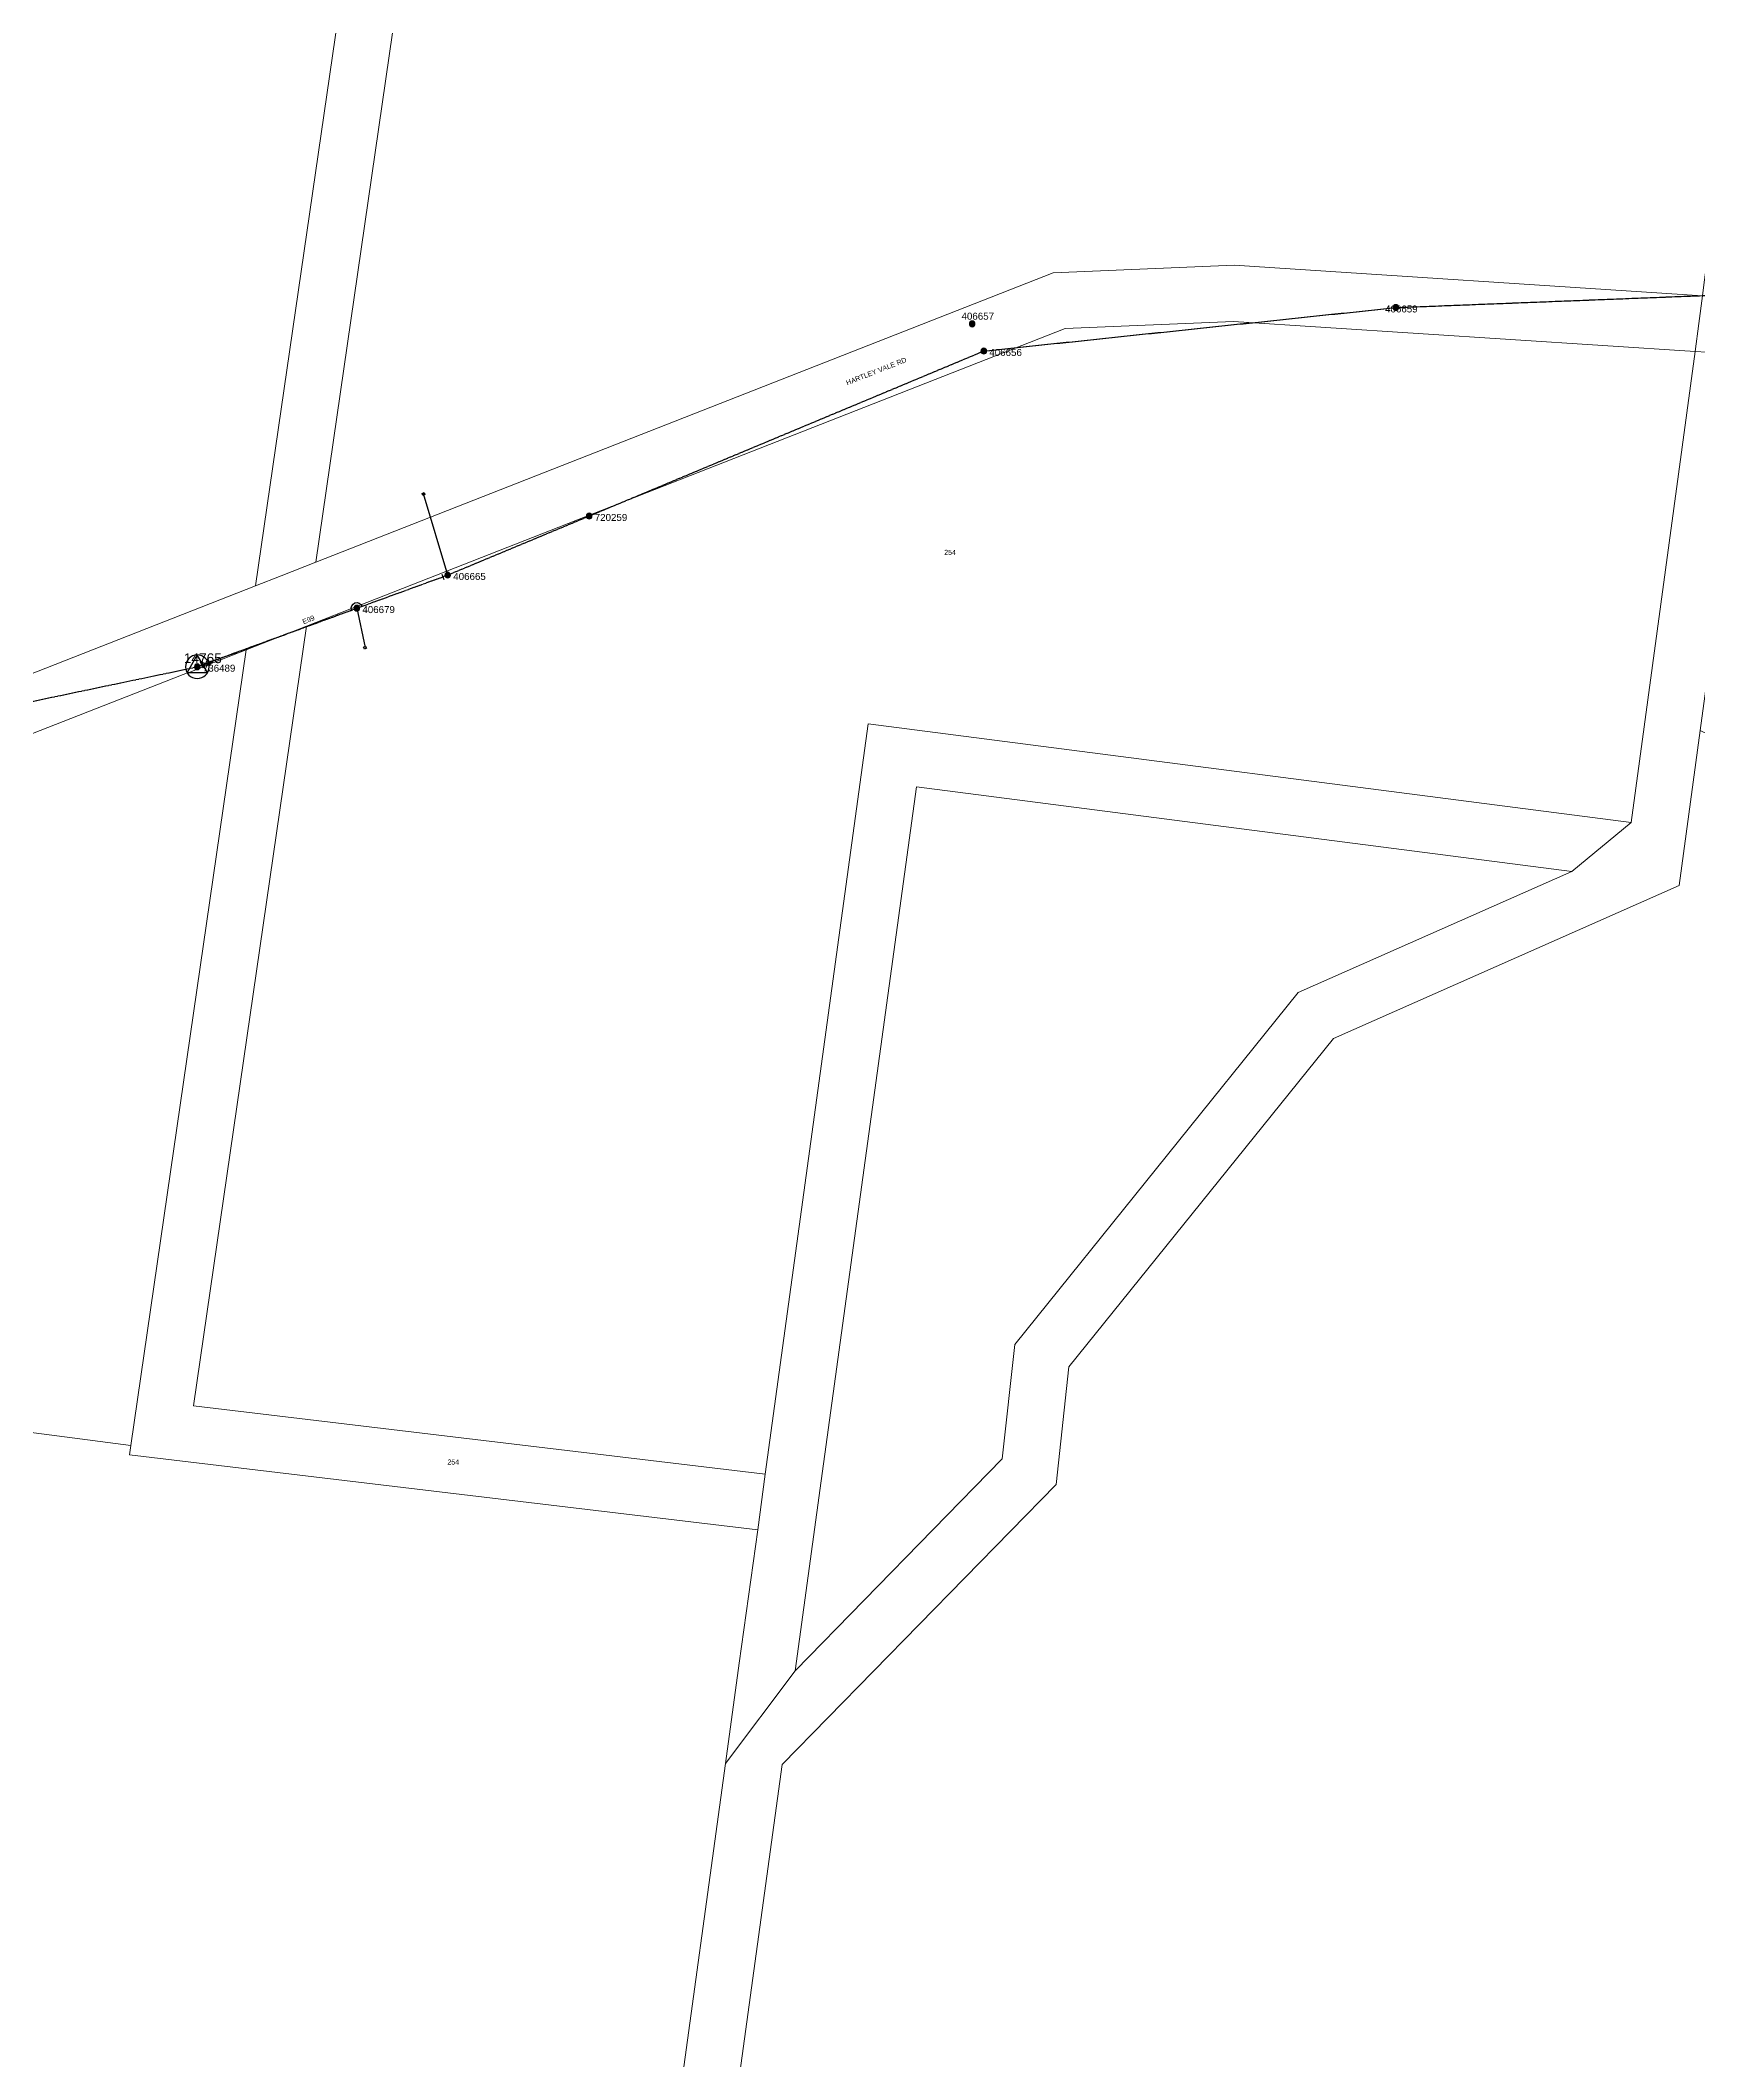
# Model space of a CAD drawing. Header units: metres. Extents: x 240566 to 246015, y 6282606 to 6289108.
# Drawn here: x 242429 to 243023, y 6285305 to 6286028 of the extents above; entities that cross this region are included whole.
import ezdxf
from ezdxf.enums import TextEntityAlignment as Align

# ---------------------------------------------------------------- set-up
doc = ezdxf.new("R2010")
doc.units = ezdxf.units.M
doc.linetypes.add('Cable Exist OH', pattern=[1, 1, 0])
doc.layers.get('0').update_dxf_attribs({"color": 6})
doc.layers.add('Cadastre Land Parcels_SP_EXT', color=9, linetype='Continuous', lineweight=5)
doc.layers.add('Cadastre Roads_SP_EXT', color=9, linetype='Continuous', lineweight=5)
for name, color, linetype in [('Equip_LV_EXT', 7, 'Continuous'), ('Mains_HV_EXT', 7, 'Continuous'), ('Mains_LV_EXT', 7, 'Continuous'), ('Services_SP_EXT', 7, 'Continuous'), ('Sub_SP_TR_HV_LV_EXT', 7, 'Continuous'), ('SupportsOH_SP_TR_HV_LV_SL_EXT', 7, 'Continuous')]:
    doc.layers.add(name, color=color, linetype=linetype)
doc.styles.add('POLE_LABEL', font='arial.ttf')
doc.styles.get("Standard").update_dxf_attribs({"font": 'arial.ttf'})

# ---------------------------------------------------------------- blocks, each defined once
blk = doc.blocks.new('SUB_POLE_EXT')
blk.add_wipeout([(0, 4.22), (0.42, 4.2), (0.83, 4.14), (1.21, 4.05), (1.62, 3.9), (1.99, 3.72), (2.35, 3.51), (2.68, 3.26), (2.99, 2.99), (3.28, 2.66), (3.52, 2.34), (3.76, 1.92), (3.9, 1.62), (4.04, 1.23), (4.18, 0.63), (4.22, 0), (4.18, -0.61), (4.06, -1.15), (3.9, -1.62), (3.58, -2.24), (3.22, -2.73), (2.97, -3.01), (2.68, -3.26), (2.36, -3.5), (2, -3.72), (1.64, -3.89), (1.25, -4.03), (0.82, -4.14), (0.42, -4.2), (0, -4.22), (-0.41, -4.2), (-0.8, -4.15), (-1.21, -4.05), (-1.62, -3.9), (-1.99, -3.73), (-2.35, -3.51), (-2.68, -3.26), (-2.96, -3.02), (-3.23, -2.72), (-3.51, -2.35), (-3.71, -2.01), (-3.91, -1.6), (-4.05, -1.21), (-4.16, -0.76), (-4.22, -0.14), (-4.21, 0.39), (-4.14, 0.83), (-4.03, 1.27), (-3.9, 1.63), (-3.71, 2.02), (-3.5, 2.37), (-3.28, 2.67), (-2.99, 2.99), (-2.68, 3.27), (-2.33, 3.52), (-1.98, 3.73), (-1.63, 3.9), (-1.2, 4.05), (-0.78, 4.15), (-0.4, 4.21)])
blk.add_line((2.16, 0.48), (2.16, 0.48, 0))
blk.add_lwpolyline([(-4.22, 0, 1), (4.22, 0, 1)], format="xyb", close=True)
blk.add_lwpolyline([(2.14, 0.52), (0, 4.22), (-3.66, -2.11), (3.66, -2.11)], close=True)
for tag, height, flags, p in [('STREET_CODE', 0.2, 9, (1.5, 0)), ('ASSET_NUM', 3.5, 8, (2, 2)), ('CONSTRUCTED_VOLTAGE', 0.2, 9, (1.5, -0.2)), ('OPERATING_VOLTAGE', 0.2, 9, (1.5, -0.6)), ('OPERATED_BY', 0.2, 9, (1.5, -0.8)), ('ORIENTATION', 0.2, 9, (1.5, -1.2)), ('OWNED_BY', 0.2, 9, (1.5, -1.4)), ('SECONDARY_VOLTAGE', 0.2, 9, (1.5, -1.6)), ('STATE', 0.2, 9, (1.5, -1.8)), ('SUBSTATION_TYPE', 0.2, 9, (1.5, -2)), ('STREETNAME', 0.2, 9, (1.5, -2.8)), ('SUBURB', 0.2, 9, (1.5, -3)), ('Z', 0.2, 1, (1.5, -3.4)), ('NO_PHASES', 0.2, 9, (1.5, -0.4)), ('MAINTAINED_BY', 0.2, 9, (1.5, -1)), ('USAGE', 0.2, 9, (1.5, -2.2)), ('LEGEND', 0.2, 9, (1.5, -2.4)), ('LOCATION', 0.2, 9, (1.5, -2.6)), ('NOTES', 0.2, 9, (1.5, -3.2))]:
    blk.add_attdef(tag, text='', height=height, dxfattribs=dict(flags=flags)).set_placement(p, align=Align.MIDDLE_LEFT)
blk = doc.blocks.new('LV_OH_LINKS_DISTFUSE_EXT')
for p, q in [((0, 0), (0.96, 0)), ((3.84, 0), (4.8, 0))]:
    blk.add_line(p, q)
blk.add_lwpolyline([(3.84, -1.2), (3.84, 1.2), (0.96, -1.2), (0.96, 1.2)], close=True)
at = {"flags": 9}
for tag, p in [('ACTUAL_STATUS', (0, 0)), ('CONSTRUCTED_VOLTAGE', (0, -0.2)), ('OPERATING_VOLTAGE', (0, -0.6)), ('ORIENTATION', (0, -0.8)), ('OWNED_BY', (0, -1)), ('STATE', (0, -1.2)), ('SWITCH_TYPE', (0, -1.4)), ('NO_PHASES', (0, -0.4)), ('USAGE', (0, -1.6)), ('NOTES', (0, -1.8))]:
    blk.add_attdef(tag, text='', height=0.2, dxfattribs=at).set_placement(p, align=Align.MIDDLE_LEFT)
at = {"flags": 1}
blk.add_attdef('Z', (0, 0), '', height=0.2, dxfattribs=at)
blk = doc.blocks.new('CCP_EXT')
blk.add_wipeout([(0, 0.57), (0.57, 0), (0, -0.57), (-0.57, 0)])
blk.add_lwpolyline([(-0.57, 0), (0, 0.57), (0.57, 0), (0, -0.57), (-0.57, 0)])
at = {"flags": 1}
blk.add_attdef('Z', (0, 0), '', height=0.2, dxfattribs=at)
at = {"flags": 9}
for tag, p in [('CCP_TYPE', (0, 0)), ('CONSTRUCTED_VOLTAGE', (0, -0.2)), ('OPERATING_VOLTAGE', (0, -0.6)), ('ORIENTATION', (0, -0.8)), ('OWNED_BY', (0, -1)), ('STATE', (0, -1.8)), ('NO_PHASES', (0, -0.4)), ('USAGE', (0, -1.2)), ('LEGEND', (0, -1.4)), ('LIFE_SUPPORT', (0, -1.6)), ('NOTES', (0, -2))]:
    blk.add_attdef(tag, text='', height=0.2, dxfattribs=at).set_placement(p, align=Align.MIDDLE_LEFT)
blk = doc.blocks.new('POLE_EXT')
blk.add_hatch(color=256).paths.add_polyline_path([(-1, 0, 1), (1, 0, 1)])
blk.add_lwpolyline([(-1, 0, 1), (1, 0, 1)], format="xyb", close=True)
for tag, height, flags, p in [('pNumber', 2.5, 8, (-17.84, 2.07)), ('OWNED_BY', 0.2, 9, (1.35, -0.4)), ('SPECIAL_USE', 0.2, 9, (1.35, -0.8)), ('STATE', 0.2, 9, (1.35, -1)), ('cLV', 0.2, 9, (1.35, -1.4)), ('hDepth', 0.2, 9, (1.35, -1.6)), ('hDia', 0.2, 9, (1.35, -1.8)), ('cHV', 0.2, 9, (1.35, -2)), ('cLinedev', 0.2, 9, (1.35, -3.4)), ('pExisting', 0.2, 9, (1.35, -3.8)), ('pFooting', 0.2, 9, (1.35, -4.4)), ('pNew', 0.2, 9, (1.35, -4.6)), ('pRelocate', 0.2, 9, (1.35, -5)), ('pRemove', 0.2, 9, (1.35, -5.2)), ('pReplace', 0.2, 9, (1.35, -5.4)), ('pStay', 0.2, 9, (1.35, -5.6)), ('pType', 0.2, 9, (1.35, -5.8)), ('cspan', 0.2, 9, (1.35, -6)), ('STREETNAME', 0.2, 9, (1.35, -6.2)), ('SUBURB', 0.2, 9, (1.35, -6.4)), ('OPERATED_BY', 0.2, 9, (1.36, -7.01)), ('PARENT', 0.2, 9, (1.35, -0.6)), ('USAGE', 0.2, 9, (1.35, -1.2)), ('LBRACKET', 0.2, 9, (1.35, -2.2)), ('LExisting', 0.2, 9, (1.35, -2.4)), ('LANTNUMBER', 0.2, 9, (1.35, -2.6)), ('LOther', 0.2, 9, (1.35, -2.8)), ('LRemove', 0.2, 9, (1.35, -3)), ('LEGEND', 0.2, 9, (1.35, -3.2)), ('LOCATION', 0.2, 9, (1.35, -3.6)), ('PFNUMBER', 0.2, 9, (1.35, -4)), ('NEWPFNUMBER', 0.2, 9, (1.35, -4.2)), ('NOTES', 0.2, 9, (1.35, -6.6)), ('MAINTAINED_BY', 0.2, 9, (1.36, -6.81))]:
    blk.add_attdef(tag, text='', height=height, dxfattribs=dict(flags=flags)).set_placement(p, align=Align.MIDDLE_LEFT)
at = {"style": 'POLE_LABEL'}
for tag, height, flags, p in [('STRUCTURE_PLANT_NUMBER', 0.2, 9, (1.35, 0.03)), ('ASSET_NUM', 2.5, 8, (2, 2)), ('STREET_CODE', 0.2, 9, (1.35, -0.2))]:
    blk.add_attdef(tag, text='', height=height, dxfattribs=dict(at, flags=flags)).set_placement(p, align=Align.MIDDLE_LEFT)
at = {"flags": 1}
blk.add_attdef('Z', (1.35, -7.33), '', height=0.2, dxfattribs=at)
blk = doc.blocks.new('End Shackle_EXT')
blk.add_wipeout([(0, 0.25), (1.81, 0.25), (1.82, -0.25), (0, -0.25)])
blk.add_line((1.81, -1), (1.81, 1))
at = {"flags": 1}
blk.add_attdef('Z', (0, 0), '', height=0.2, dxfattribs=at)
at = {"flags": 9}
for tag, p in [('CONNECTOR_TYPE', (0, 0)), ('CONSTRUCTED_VOLTAGE', (0, -0.2)), ('OPERATING_VOLTAGE', (0, -0.6)), ('ORIENTATION', (0, -0.8)), ('OWNED_BY', (0, -1)), ('STATE', (0, -1.2)), ('NO_PHASES', (0, -0.4)), ('USAGE', (0, -1.4)), ('NOTES', (0, -1.6))]:
    blk.add_attdef(tag, text='', height=0.2, dxfattribs=at).set_placement(p, align=Align.MIDDLE_LEFT)

msp = doc.modelspace()

# ---------------------------------------------------------------- linework, layer by layer
at = {"layer": 'Cadastre Land Parcels_SP_EXT', "linetype": 'Continuous'}
for points in [[(242984.92, 6286188.41), (242983.33, 6286178.48), (242966.53, 6286180.76), (242584.71, 6286231.33), (242583.21, 6286221.4), (242528.12, 6285841.3), (242792.23, 6285944.94), (242857.04, 6285947.67), (243024.84, 6285936.72), (243025.45, 6285941.62), (243057.69, 6286178.81), (242984.92, 6286188.41)], [(242999.2, 6285748), (242726, 6285783.33), (242689.12, 6285514.61), (242686.4, 6285494.67), (242679.78, 6285446.87), (242674.89, 6285411), (242699.75, 6285444.18), (242709.08, 6285512.26), (242743.24, 6285760.81), (242978.01, 6285730.45), (242999.2, 6285748)], [(242773.94, 6285520.09), (242778.51, 6285561.06), (242879.99, 6285687.1), (242978.01, 6285730.46), (242743.24, 6285760.81), (242709.08, 6285512.25), (242699.75, 6285444.18), (242773.94, 6285520.09)]]:
    msp.add_lwpolyline(points, close=True, dxfattribs=at)
for points in [[(243367.79, 6285994.28), (243233.57, 6285969.71), (243142.61, 6285908.9), (243104.25, 6285911.32), (243124.04, 6285850.21), (243109.36, 6285740.14), (243023.98, 6285780.97), (243016.44, 6285725.49), (242892.61, 6285670.67), (242797.87, 6285553.04), (242793.24, 6285510.95), (242695.16, 6285410.65), (242619.54, 6284860.28)], [(242597.94, 6284851.16), (242674.89, 6285411), (242679.78, 6285446.87), (242686.4, 6285494.66), (242461.39, 6285521.5), (242461.86, 6285524.84), (242461.86, 6285524.84), (241885.92, 6285600.12), (241859.58, 6285411.76), (241970.83, 6285403.45), (242079.46, 6285392.31), (242078.36, 6285408.35), (242107.23, 6285406.31), (242107, 6285409.64), (242198.09, 6285422.38), (242209.67, 6285376.87), (242110.87, 6285353.2), (242109.02, 6285380.24), (242080.15, 6285382.29), (241969.93, 6285394.05), (241858.46, 6285402.92), (241807.7, 6285000.83)]]:
    msp.add_lwpolyline(points, dxfattribs=at)
at = {"layer": 'Cadastre Roads_SP_EXT', "linetype": 'Continuous'}
msp.add_lwpolyline([(242607.13, 6284855.04), (242619.54, 6284860.28), (242695.16, 6285410.65), (242793.24, 6285510.95), (242797.87, 6285553.04), (242892.61, 6285670.68), (243016.44, 6285725.49), (243023.98, 6285780.97), (243042.23, 6285915.43), (243030.5, 6285916.22), (243022.11, 6285916.78), (242999.2, 6285748), (242978.01, 6285730.45), (242879.99, 6285687.1), (242778.51, 6285561.06), (242773.94, 6285520.09), (242699.75, 6285444.18), (242674.89, 6285411), (242597.94, 6284851.16), (242607.13, 6284855.04)], close=True, dxfattribs=at)
at = {"layer": 'Mains_LV_EXT', "linetype": 'Continuous'}
msp.add_lwpolyline([(242540.9, 6285824.13, -0.990774), (242544.66, 6285825.48)], format="xyb", dxfattribs=at)

# ---------------------------------------------------------------- block references
at = {"layer": 'Sub_SP_TR_HV_LV_EXT'}
ref = msp.add_blockref('SUB_POLE_EXT', (242485.65, 6285803.81), dxfattribs=at)
ref.add_attrib('ASSET_NUM', '14765', dxfattribs={"layer": '0', "height": 3.5}).set_placement((242487.65, 6285804.06), align=Align.BOTTOM_CENTER)
at = {"layer": 'SupportsOH_SP_TR_HV_LV_SL_EXT'}
ref = msp.add_blockref('POLE_EXT', (242914.93, 6285932.47), dxfattribs=at)
ref.add_attrib('ASSET_NUM', '406659', dxfattribs={"layer": '0', "height": 2.5, "style": 'POLE_LABEL'}).set_placement((242916.93, 6285933.22), align=Align.TOP_CENTER)
ref = msp.add_blockref('POLE_EXT', (242763.22, 6285926.62), dxfattribs=at)
ref.add_attrib('ASSET_NUM', '406657', dxfattribs={"layer": '0', "height": 2.5, "style": 'POLE_LABEL'}).set_placement((242765.22, 6285927.37), align=Align.BOTTOM_CENTER)
ref = msp.add_blockref('POLE_EXT', (242767.36, 6285916.9), dxfattribs=at)
ref.add_attrib('ASSET_NUM', '406656', dxfattribs={"layer": '0', "height": 2.5, "style": 'POLE_LABEL'}).set_placement((242769.36, 6285917.65), align=Align.TOP_LEFT)
ref = msp.add_blockref('POLE_EXT', (242626.02, 6285857.8), dxfattribs=at)
ref.add_attrib('ASSET_NUM', '720259', dxfattribs={"layer": '0', "height": 2.5, "style": 'POLE_LABEL'}).set_placement((242628.02, 6285858.55), align=Align.TOP_LEFT)
ref = msp.add_blockref('POLE_EXT', (242542.79, 6285824.79), dxfattribs=at)
ref.add_attrib('ASSET_NUM', '406679', dxfattribs={"layer": '0', "height": 2.5, "style": 'POLE_LABEL'}).set_placement((242544.79, 6285825.54), align=Align.TOP_LEFT)

# ---------------------------------------------------------------- texts
at = {"layer": 'Cadastre Land Parcels_SP_EXT'}
for p in [(242753.18, 6285843.89), (242575.26, 6285518.07)]:
    msp.add_text('254', height=1.8, dxfattribs=at).set_placement(p)
at = {"layer": 'Cadastre Roads_SP_EXT'}
msp.add_text('HARTLEY VALE RD', height=1.8, rotation=21.42318, dxfattribs=at).set_placement((242718.44, 6285904.63))
at = {"layer": 'Mains_LV_EXT'}
msp.add_text('E99', height=1.8, rotation=22.61262, dxfattribs=at).set_placement((242523.77, 6285818.97))

# ---------------------------------------------------------------- next in the draw order: linework, layer by layer
at = {"layer": 'Cadastre Land Parcels_SP_EXT', "linetype": 'Continuous'}
msp.add_lwpolyline([(242418.66, 6285798.3), (242506.51, 6285832.84), (242564.73, 6286233.97), (242565.92, 6286242.14), (242566.15, 6286243.92), (242692.5, 6287129.86)], dxfattribs=at)
for points in [[(243022.11, 6285916.78), (242856.83, 6285927.46), (242796.48, 6285924.96), (242524.74, 6285818.35), (242484.26, 6285539.09), (242689.12, 6285514.61), (242726, 6285783.33), (242999.2, 6285748), (243022.11, 6285916.78)], [(242071.1, 6285767.34), (241915.63, 6285862.41), (241910.44, 6285865.6), (241900.9, 6285826.05), (241898.74, 6285799.24), (241851.8, 6285605.28), (241851.63, 6285604.5), (241807.51, 6285458.02), (241784.98, 6285420.44), (241859.58, 6285411.76), (241885.92, 6285600.12), (242461.86, 6285524.84), (242503.22, 6285809.89), (242420.61, 6285777.49), (242379.48, 6285758.4), (242207.48, 6285711.17), (242071.1, 6285767.34)], [(242686.4, 6285494.67), (242689.12, 6285514.61), (242484.26, 6285539.09), (242524.74, 6285818.35), (242503.22, 6285809.89), (242461.86, 6285524.84), (242461.39, 6285521.5), (242686.4, 6285494.67)]]:
    msp.add_lwpolyline(points, close=True, dxfattribs=at)
at = {"layer": 'Mains_HV_EXT', "linetype": 'Cable Exist OH'}
msp.add_lwpolyline([(242215.06, 6285727.89), (242384.03, 6285782.51), (242485.65, 6285803.81)], dxfattribs=at)

# ---------------------------------------------------------------- next in the draw order: block references
at = {"layer": 'Equip_LV_EXT', "rotation": 22.1451799207682}
msp.add_blockref('LV_OH_LINKS_DISTFUSE_EXT', (242486.38, 6285804.08), dxfattribs=at)
at = {"layer": 'SupportsOH_SP_TR_HV_LV_SL_EXT'}
ref = msp.add_blockref('POLE_EXT', (242485.65, 6285803.81), dxfattribs=at)
ref.add_attrib('ASSET_NUM', '736489', dxfattribs={"layer": '0', "height": 2.5, "style": 'POLE_LABEL'}).set_placement((242487.65, 6285804.56), align=Align.TOP_LEFT)

# ---------------------------------------------------------------- next in the draw order: block references
at = {"layer": 'Services_SP_EXT'}
for p, rotation in [((242566.68, 6285865.7), 338.2735803972932), ((242545.76, 6285810.66), 339.0387987511743)]:
    msp.add_blockref('CCP_EXT', p, dxfattribs=dict(at, rotation=rotation))

# ---------------------------------------------------------------- next in the draw order: linework, layer by layer
at = {"layer": 'Cadastre Roads_SP_EXT', "linetype": 'Continuous'}
msp.add_lwpolyline([(242420.61, 6285777.49), (242503.22, 6285809.89), (242524.74, 6285818.35), (242796.48, 6285924.96), (242856.83, 6285927.46), (243022.11, 6285916.78), (243023.48, 6285926.81), (243024.83, 6285936.72), (243024.83, 6285936.72), (242857.04, 6285947.67), (242792.23, 6285944.94), (242528.12, 6285841.3), (242515.68, 6285836.43), (242506.51, 6285832.84), (242418.66, 6285798.3)], dxfattribs=at)
at = {"layer": 'Mains_LV_EXT', "linetype": 'Cable Exist OH'}
msp.add_lwpolyline([(242485.65, 6285803.87), (242542.79, 6285824.79)], dxfattribs=at)
at = {"layer": 'Services_SP_EXT'}
for points in [[(242575.38, 6285836.68), (242566.68, 6285865.7)], [(242542.8, 6285824.8), (242545.76, 6285810.66)]]:
    msp.add_lwpolyline(points, dxfattribs=at)

# ---------------------------------------------------------------- next in the draw order: block references
at = {"layer": 'Mains_LV_EXT', "rotation": 200.2527278031974}
msp.add_blockref('End Shackle_EXT', (242575.35, 6285836.67), dxfattribs=at)

# ---------------------------------------------------------------- next in the draw order: linework, layer by layer
at = {"layer": 'Mains_HV_EXT', "linetype": 'Cable Exist OH'}
msp.add_lwpolyline([(242485.65, 6285803.81), (242542.79, 6285824.79), (242575.35, 6285836.67), (242626.02, 6285857.8), (242767.36, 6285916.9), (242914.93, 6285932.47), (243136.15, 6285941.13), (243243.87, 6285970.98), (243340.67, 6285993.25), (243387.4, 6285999.45)], dxfattribs=at)
at = {"layer": 'Mains_LV_EXT', "linetype": 'Cable Exist OH'}
msp.add_lwpolyline([(242542.79, 6285824.79), (242575.35, 6285836.67)], dxfattribs=at)

# ---------------------------------------------------------------- next in the draw order: block references
at = {"layer": 'SupportsOH_SP_TR_HV_LV_SL_EXT'}
ref = msp.add_blockref('POLE_EXT', (242575.35, 6285836.67), dxfattribs=at)
ref.add_attrib('ASSET_NUM', '406665', dxfattribs={"layer": '0', "height": 2.5, "style": 'POLE_LABEL'}).set_placement((242577.35, 6285837.42), align=Align.TOP_LEFT)

doc.saveas('drawing.dxf')
